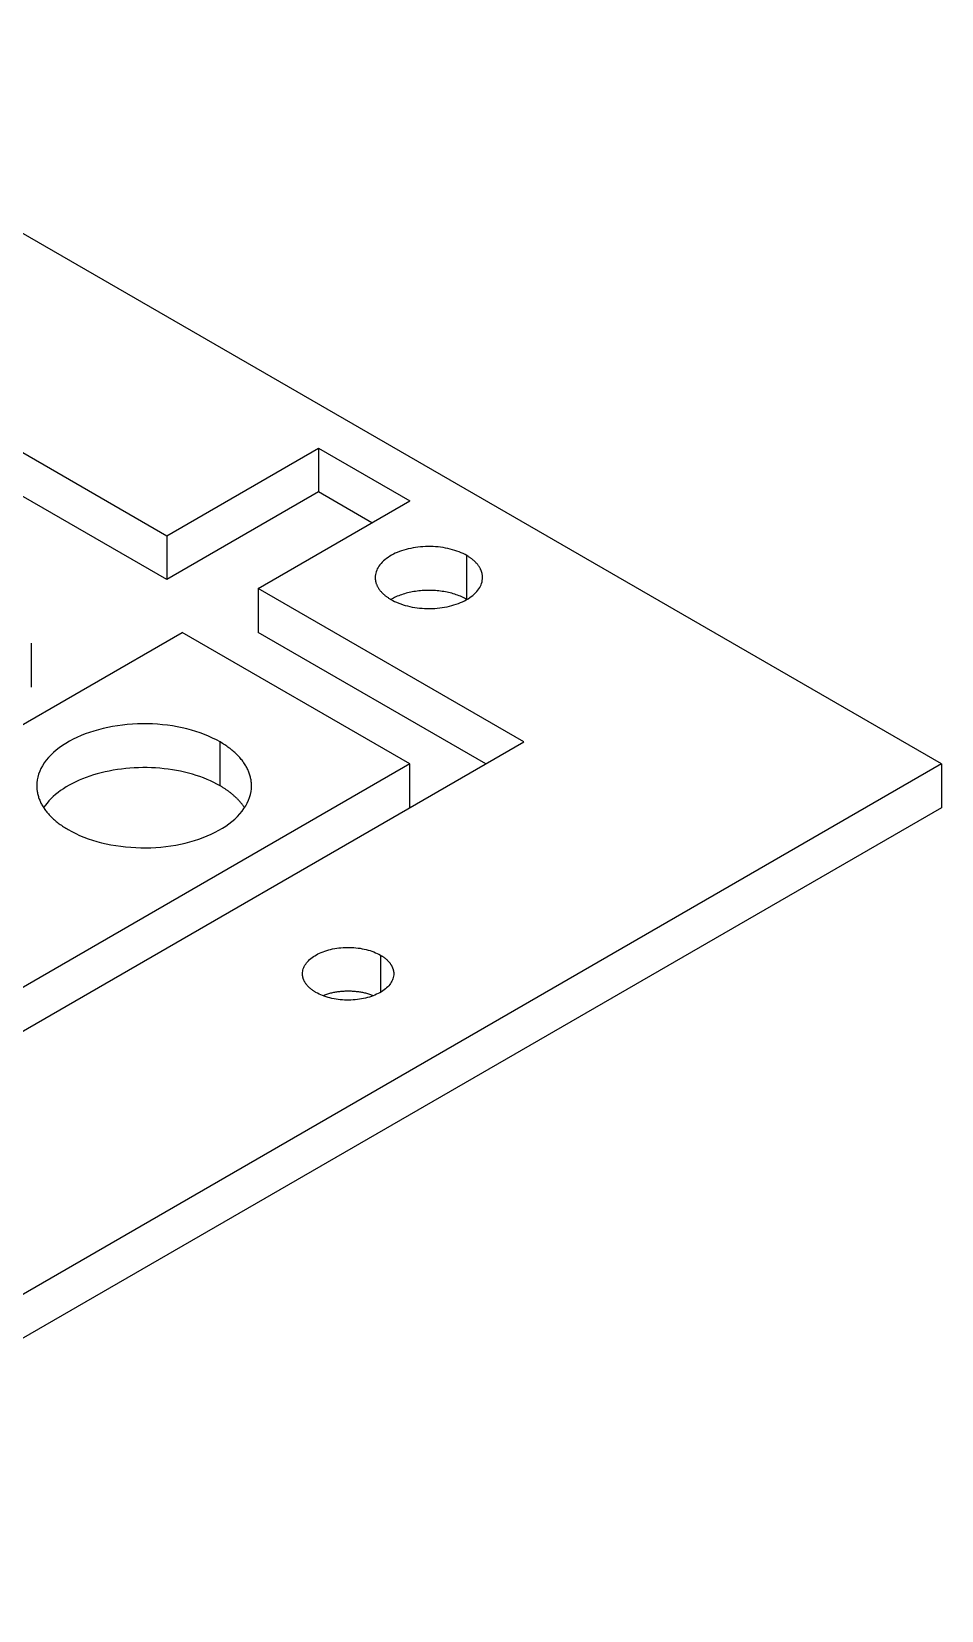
# Model space of a CAD drawing. Header units: millimetres. Extents: x 50 to 268, y 35 to 119.
# Drawn here: x 262.66 to 268, y 109.61 to 118.87 of the extents above; entities that cross this region are included whole.
import ezdxf

# ---------------------------------------------------------------- set-up
doc = ezdxf.new("R2010")
doc.units = ezdxf.units.MM
doc.header["$LTSCALE"] = 0.05
doc.layers.add('iso_model', color=7, linetype='Continuous', lineweight=25)

msp = doc.modelspace()

# ---------------------------------------------------------------- linework, layer by layer
at = {"layer": 'iso_model', "lineweight": 25}
for p, q in [((268, 114.5718), (260.5606, 118.8669)), ((262.254, 116.6034), (263.4559, 115.9095)), ((263.4559, 115.9095), (264.3468, 116.4238)), ((264.3468, 116.4238), (264.3468, 116.1666)), ((264.3468, 116.4238), (264.882, 116.1148)), ((263.4559, 115.6523), (262.254, 116.3462)), ((264.3468, 116.1666), (263.4559, 115.6523)), ((264.6592, 115.9862), (264.3468, 116.1666)), ((263.9911, 115.6005), (264.882, 116.1148)), ((263.4559, 115.9095), (263.4559, 115.6523)), ((265.216, 115.5362), (265.216, 115.7933)), ((263.9911, 115.6005), (263.9911, 115.3433)), ((265.5501, 114.7004), (263.9911, 115.6005)), ((259.8151, 113.1895), (263.5457, 115.3433)), ((264.882, 114.5718), (263.5457, 115.3433)), ((265.3274, 114.5718), (263.9911, 115.3433)), ((262.6627, 115.0218), (262.6627, 115.279)), ((260.0935, 111.55), (265.5501, 114.7004)), ((263.7684, 114.4432), (263.7684, 114.7004)), ((268, 114.5718), (251.2962, 104.9279)), ((264.882, 114.5718), (259.4254, 111.4215)), ((264.882, 114.3146), (264.882, 114.5718)), ((268, 114.5718), (268, 114.3146)), ((268, 114.3146), (251.2962, 104.6708)), ((264.7089, 113.4501), (264.7089, 113.2315))]:
    msp.add_line(p, q, dxfattribs=at)
for points in [[(265.216, 115.7933, 0), (265.2053, 115.7992, 0), (265.1941, 115.8049, 0), (265.1824, 115.8102, 0), (265.1704, 115.8152, 0), (265.1579, 115.8198, 0), (265.1451, 115.8241, 0), (265.1319, 115.8281, 0), (265.1184, 115.8316, 0), (265.1047, 115.8349, 0), (265.0906, 115.8377, 0), (265.0764, 115.8402, 0), (265.062, 115.8422, 0), (265.0475, 115.8439, 0), (265.0328, 115.8452, 0), (265.018, 115.846, 0), (265.0032, 115.8465, 0), (264.9884, 115.8466, 0), (264.9735, 115.8462, 0), (264.9588, 115.8455, 0), (264.944, 115.8444, 0), (264.9294, 115.8428, 0), (264.915, 115.8409, 0), (264.9007, 115.8386, 0), (264.8866, 115.8358, 0), (264.8728, 115.8328, 0), (264.8592, 115.8293, 0), (264.8459, 115.8255, 0), (264.833, 115.8213, 0), (264.8204, 115.8167, 0), (264.8082, 115.8119, 0), (264.7964, 115.8067, 0), (264.785, 115.8012, 0), (264.7741, 115.7953, 0), (264.7637, 115.7892, 0), (264.7538, 115.7828, 0), (264.7444, 115.7762, 0), (264.7356, 115.7693, 0), (264.7274, 115.7622, 0), (264.7197, 115.7548, 0), (264.7127, 115.7473, 0), (264.7063, 115.7396, 0), (264.7005, 115.7317, 0), (264.6953, 115.7237, 0), (264.6909, 115.7155, 0), (264.6871, 115.7072, 0), (264.6839, 115.6988, 0), (264.6815, 115.6904, 0), (264.6797, 115.6819, 0), (264.6787, 115.6733, 0), (264.6783, 115.6648, 0)], [(265.3083, 115.6648, 0), (265.3082, 115.6676, 0), (265.3081, 115.6705, 0), (265.3079, 115.6733, 0), (265.3077, 115.6762, 0), (265.3073, 115.679, 0), (265.3069, 115.6819, 0), (265.3064, 115.6847, 0), (265.3058, 115.6875, 0), (265.3051, 115.6904, 0), (265.3044, 115.6932, 0), (265.3036, 115.696, 0), (265.3027, 115.6988, 0), (265.3017, 115.7016, 0), (265.3007, 115.7044, 0), (265.2996, 115.7072, 0), (265.2984, 115.71, 0), (265.2971, 115.7127, 0), (265.2958, 115.7155, 0), (265.2944, 115.7182, 0), (265.2929, 115.7209, 0), (265.2913, 115.7237, 0), (265.2897, 115.7263, 0), (265.288, 115.729, 0), (265.2862, 115.7317, 0), (265.2843, 115.7343, 0), (265.2824, 115.737, 0), (265.2804, 115.7396, 0), (265.2783, 115.7422, 0), (265.2762, 115.7448, 0), (265.274, 115.7473, 0), (265.2717, 115.7498, 0), (265.2693, 115.7524, 0), (265.2669, 115.7548, 0), (265.2644, 115.7573, 0), (265.2619, 115.7598, 0), (265.2593, 115.7622, 0), (265.2566, 115.7646, 0), (265.2538, 115.767, 0), (265.251, 115.7693, 0), (265.2481, 115.7716, 0), (265.2452, 115.7739, 0), (265.2422, 115.7762, 0), (265.2391, 115.7784, 0), (265.236, 115.7807, 0), (265.2328, 115.7828, 0), (265.2296, 115.785, 0), (265.2263, 115.7871, 0), (265.2229, 115.7892, 0), (265.2195, 115.7913, 0), (265.216, 115.7933, 0)], [(264.6783, 115.6648, 0), (264.6784, 115.6619, 0), (264.6785, 115.659, 0), (264.6787, 115.6562, 0), (264.679, 115.6533, 0), (264.6793, 115.6505, 0), (264.6797, 115.6476, 0), (264.6803, 115.6448, 0), (264.6808, 115.642, 0), (264.6815, 115.6391, 0), (264.6822, 115.6363, 0), (264.683, 115.6335, 0), (264.6839, 115.6307, 0), (264.6849, 115.6279, 0), (264.6859, 115.6251, 0), (264.6871, 115.6223, 0), (264.6882, 115.6195, 0), (264.6895, 115.6168, 0), (264.6909, 115.614, 0), (264.6923, 115.6113, 0), (264.6938, 115.6086, 0), (264.6953, 115.6058, 0), (264.697, 115.6032, 0), (264.6987, 115.6005, 0), (264.7005, 115.5978, 0), (264.7023, 115.5952, 0), (264.7043, 115.5925, 0), (264.7063, 115.5899, 0), (264.7083, 115.5873, 0), (264.7105, 115.5847, 0), (264.7127, 115.5822, 0), (264.715, 115.5797, 0), (264.7173, 115.5771, 0), (264.7197, 115.5747, 0), (264.7222, 115.5722, 0), (264.7248, 115.5697, 0), (264.7274, 115.5673, 0), (264.7301, 115.5649, 0), (264.7328, 115.5625, 0), (264.7356, 115.5602, 0), (264.7385, 115.5579, 0), (264.7414, 115.5556, 0), (264.7444, 115.5533, 0), (264.7475, 115.5511, 0), (264.7506, 115.5488, 0), (264.7538, 115.5467, 0), (264.7571, 115.5445, 0), (264.7604, 115.5424, 0), (264.7637, 115.5403, 0), (264.7671, 115.5382, 0), (264.7706, 115.5362, 0)], [(264.7706, 115.5362, 0), (264.7813, 115.5303, 0), (264.7925, 115.5246, 0), (264.8042, 115.5193, 0), (264.8163, 115.5143, 0), (264.8287, 115.5097, 0), (264.8416, 115.5054, 0), (264.8548, 115.5014, 0), (264.8682, 115.4979, 0), (264.882, 115.4946, 0), (264.896, 115.4918, 0), (264.9102, 115.4893, 0), (264.9246, 115.4873, 0), (264.9392, 115.4856, 0), (264.9538, 115.4843, 0), (264.9686, 115.4835, 0), (264.9834, 115.483, 0), (264.9983, 115.4829, 0), (265.0131, 115.4833, 0), (265.0279, 115.484, 0), (265.0426, 115.4851, 0), (265.0572, 115.4867, 0), (265.0716, 115.4886, 0), (265.0859, 115.4909, 0), (265.1, 115.4937, 0), (265.1139, 115.4967, 0), (265.1274, 115.5002, 0), (265.1407, 115.504, 0), (265.1537, 115.5082, 0), (265.1662, 115.5128, 0), (265.1785, 115.5176, 0), (265.1903, 115.5228, 0), (265.2016, 115.5283, 0), (265.2125, 115.5342, 0), (265.2229, 115.5403, 0), (265.2328, 115.5467, 0), (265.2422, 115.5533, 0), (265.251, 115.5602, 0), (265.2593, 115.5673, 0), (265.2669, 115.5747, 0), (265.274, 115.5822, 0), (265.2804, 115.5899, 0), (265.2862, 115.5978, 0), (265.2913, 115.6058, 0), (265.2958, 115.614, 0), (265.2996, 115.6223, 0), (265.3027, 115.6307, 0), (265.3051, 115.6391, 0), (265.3069, 115.6476, 0), (265.3079, 115.6562, 0), (265.3083, 115.6648, 0)], [(265.216, 115.5362, 0), (265.2089, 115.5401, 0), (265.2016, 115.544, 0), (265.1941, 115.5477, 0), (265.1864, 115.5513, 0), (265.1785, 115.5547, 0), (265.1704, 115.558, 0), (265.1621, 115.5611, 0), (265.1537, 115.5641, 0), (265.1451, 115.5669, 0), (265.1363, 115.5696, 0), (265.1274, 115.5721, 0), (265.1184, 115.5745, 0), (265.1093, 115.5767, 0), (265.1, 115.5787, 0), (265.0906, 115.5805, 0), (265.0812, 115.5822, 0), (265.0716, 115.5837, 0), (265.062, 115.585, 0), (265.0523, 115.5862, 0), (265.0426, 115.5872, 0), (265.0328, 115.588, 0), (265.023, 115.5886, 0), (265.0131, 115.5891, 0), (265.0032, 115.5893, 0), (264.9933, 115.5894, 0), (264.9834, 115.5893, 0), (264.9735, 115.5891, 0), (264.9637, 115.5886, 0), (264.9538, 115.588, 0), (264.944, 115.5872, 0), (264.9343, 115.5862, 0), (264.9246, 115.585, 0), (264.915, 115.5837, 0), (264.9054, 115.5822, 0), (264.896, 115.5805, 0), (264.8866, 115.5787, 0), (264.8774, 115.5767, 0), (264.8682, 115.5745, 0), (264.8592, 115.5721, 0), (264.8503, 115.5696, 0), (264.8416, 115.5669, 0), (264.833, 115.5641, 0), (264.8245, 115.5611, 0), (264.8163, 115.558, 0), (264.8082, 115.5547, 0), (264.8003, 115.5513, 0), (264.7925, 115.5477, 0), (264.785, 115.544, 0), (264.7777, 115.5401, 0), (264.7706, 115.5362, 0)], [(263.7684, 114.7004, 0), (263.7469, 114.7122, 0), (263.7245, 114.7234, 0), (263.7012, 114.734, 0), (263.677, 114.744, 0), (263.6521, 114.7533, 0), (263.6264, 114.7619, 0), (263.6001, 114.7698, 0), (263.5731, 114.777, 0), (263.5456, 114.7834, 0), (263.5176, 114.7891, 0), (263.4892, 114.794, 0), (263.4604, 114.7981, 0), (263.4312, 114.8015, 0), (263.4019, 114.804, 0), (263.3724, 114.8058, 0), (263.3427, 114.8067, 0), (263.313, 114.8068, 0), (263.2834, 114.8062, 0), (263.2538, 114.8047, 0), (263.2244, 114.8024, 0), (263.1952, 114.7993, 0), (263.1663, 114.7955, 0), (263.1377, 114.7908, 0), (263.1096, 114.7854, 0), (263.0819, 114.7792, 0), (263.0547, 114.7723, 0), (263.0282, 114.7646, 0), (263.0023, 114.7562, 0), (262.9771, 114.7472, 0), (262.9527, 114.7374, 0), (262.9291, 114.727, 0), (262.9064, 114.716, 0), (262.8846, 114.7044, 0), (262.8637, 114.6922, 0), (262.8439, 114.6794, 0), (262.8252, 114.6661, 0), (262.8076, 114.6523, 0), (262.7911, 114.6381, 0), (262.7758, 114.6234, 0), (262.7617, 114.6083, 0), (262.7488, 114.5929, 0), (262.7372, 114.5771, 0), (262.727, 114.561, 0), (262.718, 114.5447, 0), (262.7104, 114.5281, 0), (262.7042, 114.5113, 0), (262.6993, 114.4944, 0), (262.6958, 114.4774, 0), (262.6937, 114.4603, 0), (262.693, 114.4432, 0)], [(263.9529, 114.4432, 0), (263.9528, 114.4489, 0), (263.9526, 114.4546, 0), (263.9522, 114.4603, 0), (263.9516, 114.466, 0), (263.9509, 114.4717, 0), (263.9501, 114.4774, 0), (263.9491, 114.4831, 0), (263.9479, 114.4888, 0), (263.9466, 114.4944, 0), (263.9451, 114.5001, 0), (263.9435, 114.5057, 0), (263.9417, 114.5113, 0), (263.9398, 114.5169, 0), (263.9377, 114.5225, 0), (263.9355, 114.5281, 0), (263.9331, 114.5336, 0), (263.9306, 114.5392, 0), (263.9279, 114.5447, 0), (263.925, 114.5501, 0), (263.922, 114.5556, 0), (263.9189, 114.561, 0), (263.9156, 114.5664, 0), (263.9122, 114.5718, 0), (263.9086, 114.5771, 0), (263.9049, 114.5824, 0), (263.9011, 114.5876, 0), (263.8971, 114.5929, 0), (263.8929, 114.598, 0), (263.8886, 114.6032, 0), (263.8842, 114.6083, 0), (263.8797, 114.6134, 0), (263.875, 114.6184, 0), (263.8701, 114.6234, 0), (263.8652, 114.6283, 0), (263.8601, 114.6332, 0), (263.8548, 114.6381, 0), (263.8494, 114.6429, 0), (263.844, 114.6476, 0), (263.8383, 114.6523, 0), (263.8326, 114.657, 0), (263.8267, 114.6616, 0), (263.8207, 114.6661, 0), (263.8146, 114.6706, 0), (263.8083, 114.675, 0), (263.8019, 114.6794, 0), (263.7955, 114.6837, 0), (263.7889, 114.688, 0), (263.7821, 114.6922, 0), (263.7753, 114.6963, 0), (263.7684, 114.7004, 0)], [(263.7684, 114.4432, 0), (263.7503, 114.4532, 0), (263.7315, 114.4629, 0), (263.712, 114.4721, 0), (263.6919, 114.4808, 0), (263.6713, 114.4891, 0), (263.6501, 114.4968, 0), (263.6283, 114.5041, 0), (263.6061, 114.5109, 0), (263.5834, 114.5172, 0), (263.5604, 114.5229, 0), (263.5369, 114.5281, 0), (263.5131, 114.5328, 0), (263.489, 114.5369, 0), (263.4646, 114.5404, 0), (263.44, 114.5434, 0), (263.4152, 114.5458, 0), (263.3903, 114.5476, 0), (263.3653, 114.5489, 0), (263.3402, 114.5496, 0), (263.315, 114.5497, 0), (263.2899, 114.5492, 0), (263.2649, 114.5482, 0), (263.2399, 114.5465, 0), (263.2151, 114.5443, 0), (263.1904, 114.5416, 0), (263.1659, 114.5382, 0), (263.1417, 114.5343, 0), (263.1178, 114.5299, 0), (263.0942, 114.5249, 0), (263.071, 114.5194, 0), (263.0481, 114.5133, 0), (263.0258, 114.5067, 0), (263.0038, 114.4996, 0), (262.9824, 114.492, 0), (262.9616, 114.4839, 0), (262.9413, 114.4754, 0), (262.9216, 114.4663, 0), (262.9025, 114.4569, 0), (262.8842, 114.447, 0), (262.8665, 114.4367, 0), (262.8495, 114.426, 0), (262.8333, 114.4149, 0), (262.8179, 114.4034, 0), (262.8033, 114.3916, 0), (262.7895, 114.3795, 0), (262.7766, 114.367, 0), (262.7645, 114.3543, 0), (262.7533, 114.3413, 0), (262.743, 114.3281, 0), (262.7337, 114.3146, 0)], [(262.693, 114.4432, 0), (262.6931, 114.4375, 0), (262.6933, 114.4318, 0), (262.6937, 114.4261, 0), (262.6942, 114.4204, 0), (262.6949, 114.4147, 0), (262.6958, 114.409, 0), (262.6968, 114.4033, 0), (262.698, 114.3976, 0), (262.6993, 114.392, 0), (262.7008, 114.3863, 0), (262.7024, 114.3807, 0), (262.7042, 114.375, 0), (262.7061, 114.3694, 0), (262.7082, 114.3639, 0), (262.7104, 114.3583, 0), (262.7128, 114.3528, 0), (262.7153, 114.3472, 0), (262.718, 114.3417, 0), (262.7208, 114.3363, 0), (262.7238, 114.3308, 0), (262.727, 114.3254, 0), (262.7302, 114.32, 0), (262.7337, 114.3146, 0), (262.7372, 114.3093, 0), (262.741, 114.304, 0), (262.7448, 114.2988, 0), (262.7488, 114.2935, 0), (262.753, 114.2883, 0), (262.7572, 114.2832, 0), (262.7617, 114.2781, 0), (262.7662, 114.273, 0), (262.7709, 114.268, 0), (262.7758, 114.263, 0), (262.7807, 114.2581, 0), (262.7858, 114.2532, 0), (262.7911, 114.2483, 0), (262.7964, 114.2435, 0), (262.8019, 114.2388, 0), (262.8076, 114.2341, 0), (262.8133, 114.2294, 0), (262.8192, 114.2248, 0), (262.8252, 114.2203, 0), (262.8313, 114.2158, 0), (262.8376, 114.2114, 0), (262.8439, 114.207, 0), (262.8504, 114.2027, 0), (262.857, 114.1984, 0), (262.8637, 114.1942, 0), (262.8706, 114.1901, 0), (262.8775, 114.186, 0)], [(262.8775, 114.186, 0), (262.899, 114.1742, 0), (262.9214, 114.163, 0), (262.9447, 114.1524, 0), (262.9689, 114.1424, 0), (262.9938, 114.1331, 0), (263.0195, 114.1245, 0), (263.0458, 114.1166, 0), (263.0728, 114.1094, 0), (263.1003, 114.103, 0), (263.1283, 114.0973, 0), (263.1567, 114.0924, 0), (263.1855, 114.0883, 0), (263.2146, 114.0849, 0), (263.244, 114.0824, 0), (263.2735, 114.0806, 0), (263.3032, 114.0797, 0), (263.3328, 114.0795, 0), (263.3625, 114.0802, 0), (263.3921, 114.0817, 0), (263.4215, 114.084, 0), (263.4507, 114.0871, 0), (263.4796, 114.0909, 0), (263.5082, 114.0956, 0), (263.5363, 114.101, 0), (263.564, 114.1072, 0), (263.5912, 114.1141, 0), (263.6177, 114.1218, 0), (263.6436, 114.1302, 0), (263.6688, 114.1392, 0), (263.6932, 114.149, 0), (263.7168, 114.1594, 0), (263.7395, 114.1704, 0), (263.7613, 114.182, 0), (263.7821, 114.1942, 0), (263.8019, 114.207, 0), (263.8207, 114.2203, 0), (263.8383, 114.2341, 0), (263.8548, 114.2483, 0), (263.8701, 114.263, 0), (263.8842, 114.2781, 0), (263.8971, 114.2935, 0), (263.9086, 114.3093, 0), (263.9189, 114.3254, 0), (263.9279, 114.3417, 0), (263.9355, 114.3583, 0), (263.9417, 114.375, 0), (263.9466, 114.392, 0), (263.9501, 114.409, 0), (263.9522, 114.4261, 0), (263.9529, 114.4432, 0)], [(263.9122, 114.3146, 0), (263.9103, 114.3175, 0), (263.9083, 114.3204, 0), (263.9063, 114.3232, 0), (263.9043, 114.3261, 0), (263.9022, 114.3289, 0), (263.9001, 114.3317, 0), (263.8979, 114.3346, 0), (263.8957, 114.3374, 0), (263.8935, 114.3402, 0), (263.8912, 114.343, 0), (263.8889, 114.3457, 0), (263.8865, 114.3485, 0), (263.8841, 114.3513, 0), (263.8817, 114.354, 0), (263.8792, 114.3567, 0), (263.8766, 114.3594, 0), (263.8741, 114.3622, 0), (263.8715, 114.3648, 0), (263.8688, 114.3675, 0), (263.8661, 114.3702, 0), (263.8634, 114.3728, 0), (263.8607, 114.3755, 0), (263.8579, 114.3781, 0), (263.855, 114.3807, 0), (263.8521, 114.3833, 0), (263.8492, 114.3859, 0), (263.8463, 114.3885, 0), (263.8433, 114.391, 0), (263.8402, 114.3936, 0), (263.8372, 114.3961, 0), (263.8341, 114.3986, 0), (263.8309, 114.4011, 0), (263.8277, 114.4036, 0), (263.8245, 114.406, 0), (263.8213, 114.4085, 0), (263.818, 114.4109, 0), (263.8147, 114.4133, 0), (263.8113, 114.4157, 0), (263.8079, 114.4181, 0), (263.8045, 114.4205, 0), (263.801, 114.4228, 0), (263.7975, 114.4252, 0), (263.794, 114.4275, 0), (263.7905, 114.4298, 0), (263.7869, 114.4321, 0), (263.7832, 114.4343, 0), (263.7796, 114.4366, 0), (263.7759, 114.4388, 0), (263.7721, 114.441, 0), (263.7684, 114.4432, 0)], [(264.2519, 113.3408, 0), (264.2522, 113.3481, 0), (264.2531, 113.3554, 0), (264.2546, 113.3626, 0), (264.2566, 113.3698, 0), (264.2593, 113.3769, 0), (264.2625, 113.3839, 0), (264.2663, 113.3909, 0), (264.2707, 113.3977, 0), (264.2756, 113.4044, 0), (264.2811, 113.411, 0), (264.2871, 113.4174, 0), (264.2936, 113.4236, 0), (264.3006, 113.4297, 0), (264.3081, 113.4356, 0), (264.316, 113.4412, 0), (264.3245, 113.4466, 0), (264.3333, 113.4518, 0), (264.3426, 113.4568, 0), (264.3522, 113.4615, 0), (264.3623, 113.4659, 0), (264.3726, 113.47, 0), (264.3833, 113.4739, 0), (264.3943, 113.4774, 0), (264.4056, 113.4807, 0), (264.4172, 113.4836, 0), (264.4289, 113.4863, 0), (264.4409, 113.4886, 0), (264.453, 113.4905, 0), (264.4653, 113.4922, 0), (264.4777, 113.4935, 0), (264.4902, 113.4945, 0), (264.5028, 113.4951, 0), (264.5154, 113.4954, 0), (264.528, 113.4953, 0), (264.5406, 113.4949, 0), (264.5532, 113.4942, 0), (264.5657, 113.4931, 0), (264.578, 113.4917, 0), (264.5903, 113.4899, 0), (264.6024, 113.4878, 0), (264.6143, 113.4854, 0), (264.626, 113.4827, 0), (264.6374, 113.4796, 0), (264.6486, 113.4763, 0), (264.6595, 113.4726, 0), (264.6701, 113.4687, 0), (264.6804, 113.4644, 0), (264.6903, 113.4599, 0), (264.6998, 113.4552, 0), (264.7089, 113.4501, 0)], [(264.7089, 113.4501, 0), (264.7119, 113.4484, 0), (264.7148, 113.4466, 0), (264.7176, 113.4449, 0), (264.7204, 113.443, 0), (264.7232, 113.4412, 0), (264.7259, 113.4394, 0), (264.7286, 113.4375, 0), (264.7312, 113.4356, 0), (264.7337, 113.4336, 0), (264.7362, 113.4317, 0), (264.7387, 113.4297, 0), (264.7411, 113.4277, 0), (264.7434, 113.4257, 0), (264.7457, 113.4236, 0), (264.7479, 113.4216, 0), (264.7501, 113.4195, 0), (264.7522, 113.4174, 0), (264.7542, 113.4153, 0), (264.7562, 113.4132, 0), (264.7582, 113.411, 0), (264.76, 113.4088, 0), (264.7619, 113.4066, 0), (264.7636, 113.4044, 0), (264.7653, 113.4022, 0), (264.767, 113.4, 0), (264.7685, 113.3977, 0), (264.7701, 113.3955, 0), (264.7715, 113.3932, 0), (264.7729, 113.3909, 0), (264.7742, 113.3886, 0), (264.7755, 113.3863, 0), (264.7767, 113.3839, 0), (264.7779, 113.3816, 0), (264.7789, 113.3793, 0), (264.78, 113.3769, 0), (264.7809, 113.3745, 0), (264.7818, 113.3722, 0), (264.7826, 113.3698, 0), (264.7834, 113.3674, 0), (264.7841, 113.365, 0), (264.7847, 113.3626, 0), (264.7852, 113.3602, 0), (264.7857, 113.3578, 0), (264.7862, 113.3554, 0), (264.7865, 113.353, 0), (264.7868, 113.3505, 0), (264.7871, 113.3481, 0), (264.7872, 113.3457, 0), (264.7873, 113.3433, 0), (264.7873, 113.3408, 0)], [(264.3303, 113.2315, 0), (264.3274, 113.2333, 0), (264.3245, 113.235, 0), (264.3216, 113.2368, 0), (264.3188, 113.2386, 0), (264.316, 113.2404, 0), (264.3133, 113.2423, 0), (264.3107, 113.2442, 0), (264.3081, 113.2461, 0), (264.3055, 113.248, 0), (264.303, 113.25, 0), (264.3006, 113.2519, 0), (264.2982, 113.2539, 0), (264.2959, 113.256, 0), (264.2936, 113.258, 0), (264.2914, 113.2601, 0), (264.2892, 113.2621, 0), (264.2871, 113.2642, 0), (264.285, 113.2664, 0), (264.283, 113.2685, 0), (264.2811, 113.2707, 0), (264.2792, 113.2728, 0), (264.2774, 113.275, 0), (264.2756, 113.2772, 0), (264.2739, 113.2794, 0), (264.2723, 113.2817, 0), (264.2707, 113.2839, 0), (264.2692, 113.2862, 0), (264.2677, 113.2885, 0), (264.2663, 113.2908, 0), (264.265, 113.2931, 0), (264.2637, 113.2954, 0), (264.2625, 113.2977, 0), (264.2614, 113.3, 0), (264.2603, 113.3024, 0), (264.2593, 113.3047, 0), (264.2583, 113.3071, 0), (264.2575, 113.3095, 0), (264.2566, 113.3119, 0), (264.2559, 113.3143, 0), (264.2552, 113.3166, 0), (264.2546, 113.319, 0), (264.254, 113.3215, 0), (264.2535, 113.3239, 0), (264.2531, 113.3263, 0), (264.2527, 113.3287, 0), (264.2524, 113.3311, 0), (264.2522, 113.3335, 0), (264.252, 113.336, 0), (264.2519, 113.3384, 0), (264.2519, 113.3408, 0)], [(264.7873, 113.3408, 0), (264.7871, 113.3335, 0), (264.7862, 113.3263, 0), (264.7847, 113.319, 0), (264.7826, 113.3119, 0), (264.78, 113.3047, 0), (264.7767, 113.2977, 0), (264.7729, 113.2908, 0), (264.7685, 113.2839, 0), (264.7636, 113.2772, 0), (264.7582, 113.2707, 0), (264.7522, 113.2642, 0), (264.7457, 113.258, 0), (264.7387, 113.2519, 0), (264.7312, 113.2461, 0), (264.7232, 113.2404, 0), (264.7148, 113.235, 0), (264.7059, 113.2298, 0), (264.6967, 113.2249, 0), (264.687, 113.2202, 0), (264.677, 113.2158, 0), (264.6666, 113.2116, 0), (264.6559, 113.2078, 0), (264.6449, 113.2042, 0), (264.6336, 113.201, 0), (264.6221, 113.198, 0), (264.6103, 113.1954, 0), (264.5983, 113.1931, 0), (264.5862, 113.1911, 0), (264.5739, 113.1895, 0), (264.5615, 113.1882, 0), (264.549, 113.1872, 0), (264.5364, 113.1866, 0), (264.5238, 113.1863, 0), (264.5112, 113.1863, 0), (264.4986, 113.1867, 0), (264.4861, 113.1875, 0), (264.4736, 113.1886, 0), (264.4612, 113.19, 0), (264.449, 113.1917, 0), (264.4369, 113.1938, 0), (264.425, 113.1962, 0), (264.4133, 113.199, 0), (264.4018, 113.202, 0), (264.3906, 113.2054, 0), (264.3797, 113.209, 0), (264.3691, 113.213, 0), (264.3589, 113.2172, 0), (264.349, 113.2217, 0), (264.3394, 113.2265, 0), (264.3303, 113.2315, 0)], [(264.6682, 113.2122, 0), (264.6629, 113.2142, 0), (264.6576, 113.2161, 0), (264.6521, 113.218, 0), (264.6466, 113.2197, 0), (264.641, 113.2214, 0), (264.6354, 113.223, 0), (264.6297, 113.2246, 0), (264.6239, 113.226, 0), (264.6181, 113.2274, 0), (264.6122, 113.2287, 0), (264.6062, 113.2299, 0), (264.6003, 113.231, 0), (264.5942, 113.2321, 0), (264.5882, 113.2331, 0), (264.582, 113.234, 0), (264.5759, 113.2348, 0), (264.5697, 113.2355, 0), (264.5635, 113.2361, 0), (264.5573, 113.2367, 0), (264.5511, 113.2372, 0), (264.5448, 113.2375, 0), (264.5385, 113.2378, 0), (264.5322, 113.2381, 0), (264.5259, 113.2382, 0), (264.5196, 113.2382, 0), (264.5133, 113.2382, 0), (264.507, 113.2381, 0), (264.5007, 113.2378, 0), (264.4945, 113.2375, 0), (264.4882, 113.2372, 0), (264.482, 113.2367, 0), (264.4757, 113.2361, 0), (264.4695, 113.2355, 0), (264.4633, 113.2348, 0), (264.4572, 113.234, 0), (264.4511, 113.2331, 0), (264.445, 113.2321, 0), (264.439, 113.231, 0), (264.433, 113.2299, 0), (264.4271, 113.2287, 0), (264.4212, 113.2274, 0), (264.4154, 113.226, 0), (264.4096, 113.2246, 0), (264.4039, 113.223, 0), (264.3982, 113.2214, 0), (264.3926, 113.2197, 0), (264.3871, 113.218, 0), (264.3817, 113.2161, 0), (264.3763, 113.2142, 0), (264.3711, 113.2122, 0)]]:
    msp.add_polyline3d(points, dxfattribs=at)

doc.saveas('drawing.dxf')
